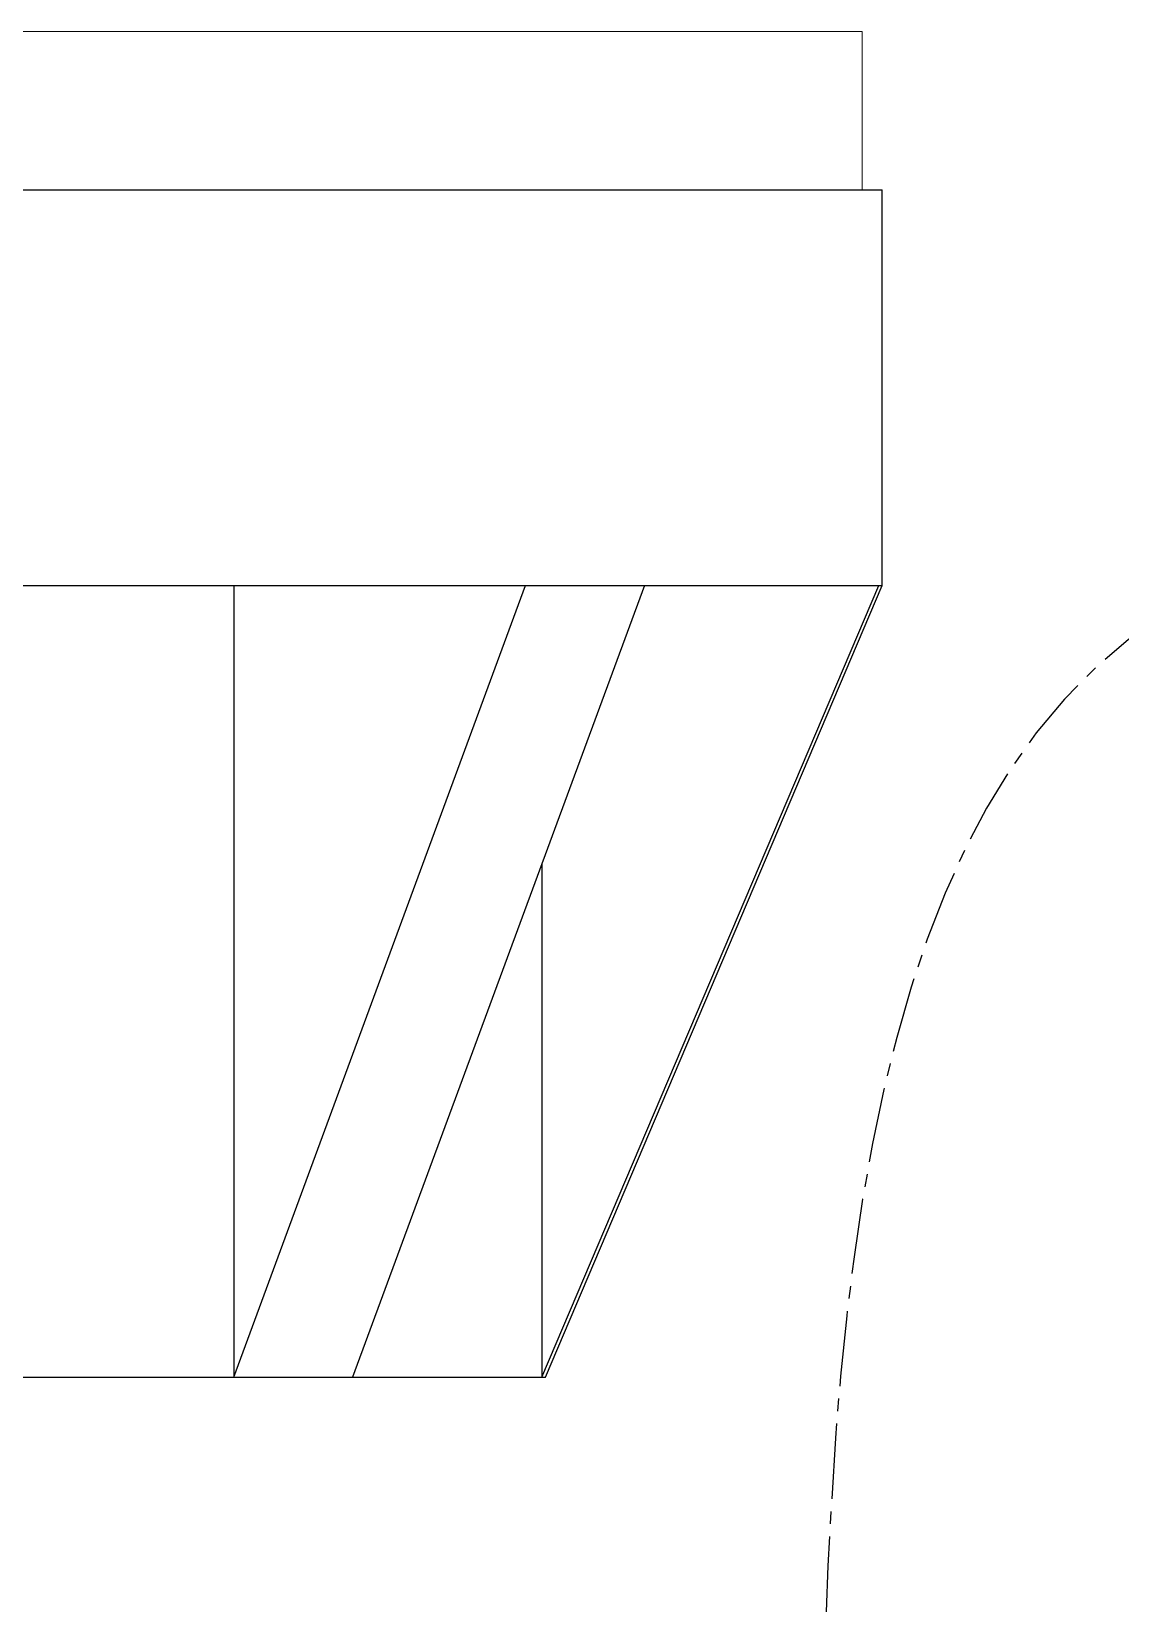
# Model space of a CAD drawing. Header units: millimetres. Extents: x 645 to 1239, y -1145 to -725.
# Drawn here: x 965.82 to 979.57, y -1037.54 to -1017.6 of the extents above; entities that cross this region are included whole.
import ezdxf

# ---------------------------------------------------------------- set-up
doc = ezdxf.new("R2010")
doc.units = ezdxf.units.MM
doc.header["$LTSCALE"] = 0.1
for name, pattern in [('CENTER2', [28.575, 19.05, -3.175, 3.175, -3.175]), ('CENTERX2', [101.6, 63.5, -12.7, 12.7, -12.7]), ('HIDDEN2', [4.7625, 3.175, -1.5875])]:
    doc.linetypes.add(name, pattern=pattern)
doc.layers.add('1', color=4, linetype='HIDDEN2')
doc.layers.add('CENTER', color=1, linetype='CENTERX2')

# ---------------------------------------------------------------- blocks, each defined once
blk = doc.blocks.new('ZF35533')
at = {"color": 7, "linetype": 'Continuous'}
for p, q in [((4934.796, -476.267), (4990.296, -476.267)), ((4990.296, -481.267), (4990.296, -476.267)), ((4972.546, -481.267), (4990.296, -481.267)), ((4982.106, -481.267), (4982.106, -491.267)), ((4982.106, -491.267), (4985.793, -481.267)), ((4987.293, -481.267), (4983.606, -491.267)), ((4985.998, -491.267), (4990.256, -481.267)), ((4986.046, -491.267), (4990.296, -481.267)), ((4985.998, -484.78), (4985.998, -491.267)), ((4939.046, -491.267), (4986.046, -491.267))]:
    blk.add_line(p, q, dxfattribs=at)
at = {"layer": '1', "color": 7, "linetype": 'Continuous', "lineweight": 18}
for p, q in [((4935.046, -474.267), (4990.046, -474.267)), ((4990.046, -476.267), (4990.046, -474.267)), ((4971.367, -476.267), (4990.046, -476.267)), ((4990.046, -476.267), (4990.046, -476.267))]:
    blk.add_line(p, q, dxfattribs=at)
at = {"layer": 'CENTER', "color": 1, "linetype": 'CENTER2', "ltscale": 0.5}
blk.add_spline([(5012.772, -500.481, 0), (5007.966, -483.915, 0), (4995.986, -480.741, 0), (4983.375, -525.073, 0), (4969.681, -526.844, 0), (4962.449, -499.822, 0), (4962.509, -489.267)], degree=3, dxfattribs=at)

msp = doc.modelspace()

# ---------------------------------------------------------------- block references
at = {"color": 7}
msp.add_blockref('ZF35533', (-4013.733, -543.335), dxfattribs=at)

doc.saveas('drawing.dxf')
